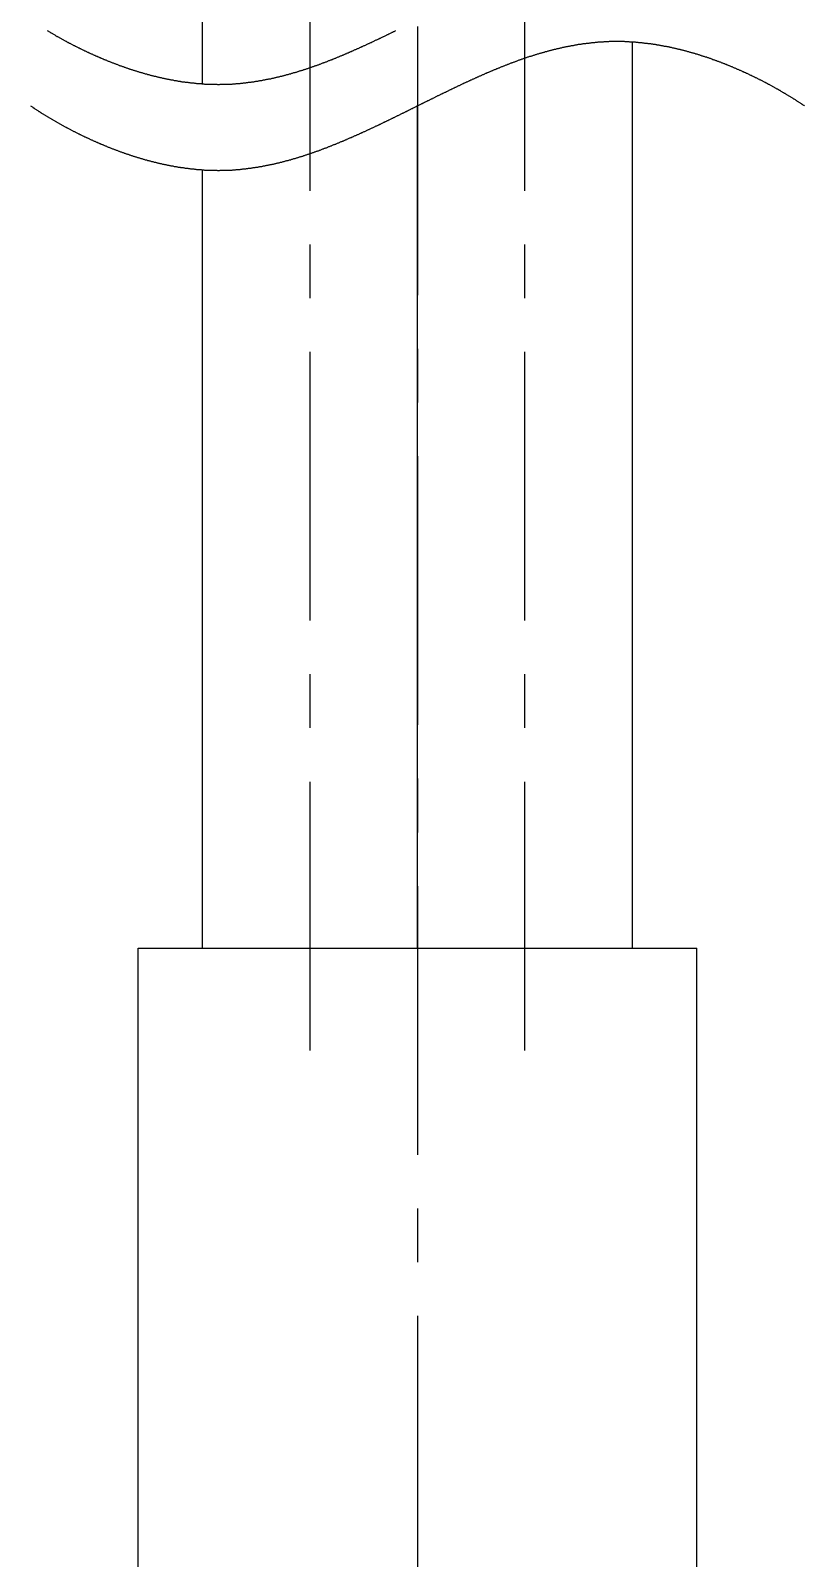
# Model space of a CAD drawing. Extents: x 41.8 to 100, y 120 to 187.8.
# Drawn here: x 94.93 to 98.53, y 166.2 to 173.31 of the extents above; entities that cross this region are included whole.
import ezdxf

# ---------------------------------------------------------------- set-up
doc = ezdxf.new("R2010")
doc.units = 0
doc.linetypes.add('CENTER', pattern=[2, 1.25, -0.25, 0.25, -0.25])
doc.layers.get('0').update_dxf_attribs({"linetype": 'CONTINUOUS'})
doc.layers.add('CENTER', color=1, linetype='CENTER')

msp = doc.modelspace()

# ---------------------------------------------------------------- linework, layer by layer
at = {"color": 7, "linetype": 'CONTINUOUS'}
for p, q in [((95.7291, 173.0591), (95.7291, 177.0376)), ((97.7291, 169.0376), (97.7291, 173.2545)), ((96.7291, 169.0376), (96.7291, 172.9568)), ((95.7291, 169.0376), (95.7291, 172.6591)), ((95.4291, 162.5701), (95.4291, 169.0376)), ((95.4291, 169.0376), (98.0291, 169.0376)), ((98.0291, 163.0515), (98.0291, 169.0376))]:
    msp.add_line(p, q, dxfattribs=at)
at = {"color": 3}
for points in [[(94.9291, 172.957, 0), (94.9317, 172.955, 0), (94.9342, 172.953, 0), (94.9368, 172.952, 0), (94.9394, 172.95, 0), (94.9419, 172.948, 0), (94.9445, 172.947, 0), (94.947, 172.945, 0), (94.9496, 172.943, 0), (94.9522, 172.941, 0), (94.9548, 172.94, 0), (94.9573, 172.938, 0), (94.9599, 172.936, 0), (94.9625, 172.935, 0), (94.9651, 172.933, 0), (94.9677, 172.931, 0), (94.9703, 172.93, 0), (94.9729, 172.928, 0), (94.9755, 172.926, 0), (94.9781, 172.925, 0), (94.9807, 172.923, 0), (94.9833, 172.921, 0), (94.9859, 172.92, 0), (94.9885, 172.918, 0), (94.9911, 172.917, 0), (94.9938, 172.915, 0), (94.9964, 172.913, 0), (94.999, 172.912, 0), (95.0016, 172.91, 0), (95.0042, 172.909, 0), (95.0069, 172.907, 0), (95.0095, 172.905, 0), (95.0121, 172.904, 0), (95.0148, 172.902, 0), (95.0174, 172.901, 0), (95.0201, 172.899, 0), (95.0227, 172.897, 0), (95.0254, 172.896, 0), (95.028, 172.894, 0), (95.0307, 172.893, 0), (95.0333, 172.891, 0), (95.036, 172.89, 0), (95.0386, 172.888, 0), (95.0413, 172.887, 0), (95.044, 172.885, 0), (95.0466, 172.883, 0), (95.0493, 172.882, 0), (95.052, 172.88, 0), (95.0547, 172.879, 0), (95.0573, 172.877, 0), (95.06, 172.876, 0), (95.0627, 172.874, 0), (95.0654, 172.873, 0), (95.0681, 172.871, 0), (95.0708, 172.87, 0), (95.0735, 172.868, 0), (95.0762, 172.867, 0), (95.0789, 172.865, 0), (95.0816, 172.864, 0), (95.0843, 172.862, 0), (95.087, 172.861, 0), (95.0897, 172.859, 0), (95.0924, 172.858, 0), (95.0951, 172.857, 0), (95.0978, 172.855, 0), (95.1005, 172.854, 0), (95.1032, 172.852, 0), (95.106, 172.851, 0), (95.1087, 172.849, 0), (95.1114, 172.848, 0), (95.1141, 172.846, 0), (95.1169, 172.845, 0), (95.1196, 172.844, 0), (95.1223, 172.842, 0), (95.1251, 172.841, 0), (95.1278, 172.839, 0), (95.1305, 172.838, 0), (95.1333, 172.837, 0), (95.136, 172.835, 0), (95.1388, 172.834, 0), (95.1415, 172.832, 0), (95.1443, 172.831, 0), (95.147, 172.83, 0), (95.1498, 172.828, 0), (95.1526, 172.827, 0), (95.1553, 172.826, 0), (95.1581, 172.824, 0), (95.1608, 172.823, 0), (95.1636, 172.822, 0), (95.1664, 172.82, 0), (95.1691, 172.819, 0), (95.1719, 172.817, 0), (95.1747, 172.816, 0), (95.1775, 172.815, 0), (95.1802, 172.813, 0), (95.183, 172.812, 0), (95.1858, 172.811, 0), (95.1886, 172.81, 0), (95.1914, 172.808, 0), (95.1942, 172.807, 0), (95.197, 172.806, 0), (95.1998, 172.804, 0), (95.2025, 172.803, 0), (95.2053, 172.802, 0), (95.2081, 172.8, 0), (95.2109, 172.799, 0), (95.2137, 172.798, 0), (95.2166, 172.797, 0), (95.2194, 172.795, 0), (95.2222, 172.794, 0), (95.225, 172.793, 0), (95.2278, 172.792, 0), (95.2306, 172.79, 0), (95.2334, 172.789, 0), (95.2362, 172.788, 0), (95.2391, 172.787, 0), (95.2419, 172.785, 0), (95.2447, 172.784, 0), (95.2475, 172.783, 0), (95.2504, 172.782, 0), (95.2532, 172.781, 0), (95.256, 172.779, 0), (95.2589, 172.778, 0), (95.2617, 172.777, 0), (95.2645, 172.776, 0), (95.2674, 172.775, 0), (95.2702, 172.773, 0), (95.2731, 172.772, 0), (95.2759, 172.771, 0), (95.2788, 172.77, 0), (95.2816, 172.769, 0), (95.2845, 172.768, 0), (95.2873, 172.766, 0), (95.2902, 172.765, 0), (95.293, 172.764, 0), (95.2959, 172.763, 0), (95.2987, 172.762, 0), (95.3016, 172.761, 0), (95.3045, 172.76, 0), (95.3073, 172.758, 0), (95.3102, 172.757, 0), (95.3131, 172.756, 0), (95.3159, 172.755, 0), (95.3188, 172.754, 0), (95.3217, 172.753, 0), (95.3246, 172.752, 0), (95.3275, 172.751, 0), (95.3303, 172.75, 0), (95.3332, 172.749, 0), (95.3361, 172.747, 0), (95.339, 172.746, 0), (95.3419, 172.745, 0), (95.3448, 172.744, 0), (95.3477, 172.743, 0), (95.3506, 172.742, 0), (95.3535, 172.741, 0), (95.3564, 172.74, 0), (95.3593, 172.739, 0), (95.3622, 172.738, 0), (95.3651, 172.737, 0), (95.368, 172.736, 0), (95.3709, 172.735, 0), (95.3738, 172.734, 0), (95.3767, 172.733, 0), (95.3796, 172.732, 0), (95.3825, 172.731, 0), (95.3855, 172.73, 0), (95.3884, 172.729, 0), (95.3913, 172.728, 0), (95.3942, 172.727, 0), (95.3972, 172.726, 0), (95.4001, 172.725, 0), (95.403, 172.724, 0), (95.4059, 172.723, 0), (95.4089, 172.722, 0), (95.4118, 172.721, 0), (95.4147, 172.721, 0), (95.4177, 172.72, 0), (95.4206, 172.719, 0), (95.4236, 172.718, 0), (95.4265, 172.717, 0), (95.4295, 172.716, 0), (95.4324, 172.715, 0), (95.4353, 172.714, 0), (95.4383, 172.713, 0), (95.4413, 172.712, 0), (95.4442, 172.712, 0), (95.4472, 172.711, 0), (95.4501, 172.71, 0), (95.4531, 172.709, 0), (95.456, 172.708, 0), (95.459, 172.707, 0), (95.462, 172.706, 0), (95.4649, 172.706, 0), (95.4679, 172.705, 0), (95.4709, 172.704, 0), (95.4738, 172.703, 0), (95.4768, 172.702, 0), (95.4798, 172.702, 0), (95.4828, 172.701, 0), (95.4857, 172.7, 0), (95.4887, 172.699, 0), (95.4917, 172.698, 0), (95.4947, 172.698, 0), (95.4977, 172.697, 0), (95.5006, 172.696, 0), (95.5036, 172.695, 0), (95.5066, 172.695, 0), (95.5096, 172.694, 0), (95.5126, 172.693, 0), (95.5156, 172.693, 0), (95.5186, 172.692, 0), (95.5216, 172.691, 0), (95.5246, 172.69, 0), (95.5276, 172.69, 0), (95.5306, 172.689, 0), (95.5336, 172.688, 0), (95.5366, 172.688, 0), (95.5396, 172.687, 0), (95.5426, 172.686, 0), (95.5456, 172.686, 0), (95.5486, 172.685, 0), (95.5516, 172.684, 0), (95.5546, 172.684, 0), (95.5576, 172.683, 0), (95.5607, 172.682, 0), (95.5637, 172.682, 0), (95.5667, 172.681, 0), (95.5697, 172.681, 0), (95.5727, 172.68, 0), (95.5758, 172.679, 0), (95.5788, 172.679, 0), (95.5818, 172.678, 0), (95.5848, 172.678, 0), (95.5879, 172.677, 0), (95.5909, 172.677, 0), (95.5939, 172.676, 0), (95.5969, 172.675, 0), (95.6, 172.675, 0), (95.603, 172.674, 0), (95.606, 172.674, 0), (95.6091, 172.673, 0), (95.6121, 172.673, 0), (95.6152, 172.672, 0), (95.6182, 172.672, 0), (95.6212, 172.671, 0), (95.6243, 172.671, 0), (95.6273, 172.67, 0), (95.6304, 172.67, 0), (95.6334, 172.669, 0), (95.6365, 172.669, 0), (95.6395, 172.669, 0), (95.6425, 172.668, 0), (95.6456, 172.668, 0), (95.6486, 172.667, 0), (95.6517, 172.667, 0), (95.6548, 172.666, 0), (95.6578, 172.666, 0), (95.6609, 172.666, 0), (95.6639, 172.665, 0), (95.667, 172.665, 0), (95.67, 172.665, 0), (95.6731, 172.664, 0), (95.6761, 172.664, 0), (95.6792, 172.664, 0), (95.6823, 172.663, 0), (95.6853, 172.663, 0), (95.6884, 172.663, 0), (95.6915, 172.662, 0), (95.6945, 172.662, 0), (95.6976, 172.662, 0), (95.7006, 172.661, 0), (95.7037, 172.661, 0), (95.7068, 172.661, 0), (95.7099, 172.661, 0), (95.7129, 172.66, 0), (95.716, 172.66, 0), (95.7191, 172.66, 0), (95.7221, 172.66, 0), (95.7252, 172.659, 0), (95.7283, 172.659, 0), (95.7313, 172.659, 0), (95.7344, 172.659, 0), (95.7375, 172.658, 0), (95.7406, 172.658, 0), (95.7436, 172.658, 0), (95.7467, 172.658, 0), (95.7498, 172.658, 0), (95.7529, 172.658, 0), (95.7559, 172.658, 0), (95.759, 172.657, 0), (95.7621, 172.657, 0), (95.7652, 172.657, 0), (95.7683, 172.657, 0), (95.7713, 172.657, 0), (95.7744, 172.657, 0), (95.7775, 172.657, 0), (95.7806, 172.657, 0), (95.7836, 172.657, 0), (95.7867, 172.657, 0), (95.7898, 172.657, 0), (95.7929, 172.657, 0), (95.796, 172.657, 0), (95.799, 172.656, 0), (95.8021, 172.656, 0), (95.8052, 172.656, 0), (95.8083, 172.656, 0), (95.8114, 172.657, 0), (95.8144, 172.657, 0), (95.8175, 172.657, 0), (95.8206, 172.657, 0), (95.8237, 172.657, 0), (95.8268, 172.657, 0), (95.8298, 172.657, 0), (95.8329, 172.657, 0), (95.836, 172.657, 0), (95.8391, 172.657, 0), (95.8421, 172.657, 0), (95.8452, 172.657, 0), (95.8483, 172.657, 0), (95.8514, 172.658, 0), (95.8545, 172.658, 0), (95.8575, 172.658, 0), (95.8606, 172.658, 0), (95.8637, 172.658, 0), (95.8668, 172.658, 0), (95.8698, 172.659, 0), (95.8729, 172.659, 0), (95.876, 172.659, 0), (95.879, 172.659, 0), (95.8821, 172.659, 0), (95.8852, 172.66, 0), (95.8883, 172.66, 0), (95.8913, 172.66, 0), (95.8944, 172.66, 0), (95.8975, 172.661, 0), (95.9005, 172.661, 0), (95.9036, 172.661, 0), (95.9067, 172.662, 0), (95.9097, 172.662, 0), (95.9128, 172.662, 0), (95.9159, 172.663, 0), (95.9189, 172.663, 0), (95.922, 172.663, 0), (95.925, 172.664, 0), (95.9281, 172.664, 0), (95.9312, 172.664, 0), (95.9342, 172.665, 0), (95.9373, 172.665, 0), (95.9403, 172.665, 0), (95.9434, 172.666, 0), (95.9464, 172.666, 0), (95.9495, 172.667, 0), (95.9525, 172.667, 0), (95.9556, 172.667, 0), (95.9586, 172.668, 0), (95.9617, 172.668, 0), (95.9647, 172.669, 0), (95.9678, 172.669, 0), (95.9708, 172.67, 0), (95.9739, 172.67, 0), (95.9769, 172.671, 0), (95.9799, 172.671, 0), (95.983, 172.672, 0), (95.986, 172.672, 0), (95.9891, 172.673, 0), (95.9921, 172.673, 0), (95.9951, 172.674, 0), (95.9982, 172.674, 0), (96.0012, 172.675, 0), (96.0042, 172.675, 0), (96.0073, 172.676, 0), (96.0103, 172.676, 0), (96.0133, 172.677, 0), (96.0163, 172.677, 0), (96.0194, 172.678, 0), (96.0224, 172.679, 0), (96.0254, 172.679, 0), (96.0284, 172.68, 0), (96.0315, 172.68, 0), (96.0345, 172.681, 0), (96.0375, 172.682, 0), (96.0405, 172.682, 0), (96.0435, 172.683, 0), (96.0465, 172.683, 0), (96.0495, 172.684, 0), (96.0525, 172.685, 0), (96.0556, 172.685, 0), (96.0586, 172.686, 0), (96.0616, 172.687, 0), (96.0646, 172.687, 0), (96.0676, 172.688, 0), (96.0706, 172.689, 0), (96.0736, 172.69, 0), (96.0766, 172.69, 0), (96.0796, 172.691, 0), (96.0826, 172.692, 0), (96.0855, 172.692, 0), (96.0885, 172.693, 0), (96.0915, 172.694, 0), (96.0945, 172.695, 0), (96.0975, 172.695, 0), (96.1005, 172.696, 0), (96.1035, 172.697, 0), (96.1065, 172.698, 0), (96.1094, 172.698, 0), (96.1124, 172.699, 0), (96.1154, 172.7, 0), (96.1184, 172.701, 0), (96.1213, 172.702, 0), (96.1243, 172.702, 0), (96.1273, 172.703, 0), (96.1303, 172.704, 0), (96.1332, 172.705, 0), (96.1362, 172.706, 0), (96.1392, 172.706, 0), (96.1421, 172.707, 0), (96.1451, 172.708, 0), (96.148, 172.709, 0), (96.151, 172.71, 0), (96.1539, 172.711, 0), (96.1569, 172.712, 0), (96.1599, 172.712, 0), (96.1628, 172.713, 0), (96.1658, 172.714, 0), (96.1687, 172.715, 0), (96.1717, 172.716, 0), (96.1746, 172.717, 0), (96.1775, 172.718, 0), (96.1805, 172.719, 0), (96.1834, 172.72, 0), (96.1864, 172.721, 0), (96.1893, 172.721, 0), (96.1922, 172.722, 0), (96.1952, 172.723, 0), (96.1981, 172.724, 0), (96.201, 172.725, 0), (96.204, 172.726, 0), (96.2069, 172.727, 0), (96.2098, 172.728, 0), (96.2127, 172.729, 0), (96.2157, 172.73, 0), (96.2186, 172.731, 0), (96.2215, 172.732, 0), (96.2244, 172.733, 0), (96.2273, 172.734, 0), (96.2302, 172.735, 0), (96.2332, 172.736, 0), (96.2361, 172.737, 0), (96.239, 172.738, 0), (96.2419, 172.739, 0), (96.2448, 172.74, 0), (96.2477, 172.741, 0), (96.2506, 172.742, 0), (96.2535, 172.743, 0), (96.2564, 172.744, 0), (96.2593, 172.745, 0), (96.2622, 172.746, 0), (96.2651, 172.747, 0), (96.268, 172.748, 0), (96.2709, 172.749, 0), (96.2738, 172.75, 0), (96.2767, 172.751, 0), (96.2795, 172.752, 0), (96.2824, 172.754, 0), (96.2853, 172.755, 0), (96.2882, 172.756, 0), (96.2911, 172.757, 0), (96.294, 172.758, 0), (96.2968, 172.759, 0), (96.2997, 172.76, 0), (96.3026, 172.761, 0), (96.3055, 172.762, 0), (96.3083, 172.763, 0), (96.3112, 172.764, 0), (96.3141, 172.766, 0), (96.3169, 172.767, 0), (96.3198, 172.768, 0), (96.3227, 172.769, 0), (96.3255, 172.77, 0), (96.3284, 172.771, 0), (96.3313, 172.772, 0), (96.3341, 172.773, 0), (96.337, 172.775, 0), (96.3398, 172.776, 0), (96.3427, 172.777, 0), (96.3455, 172.778, 0), (96.3484, 172.779, 0), (96.3512, 172.78, 0), (96.3541, 172.782, 0), (96.3569, 172.783, 0), (96.3598, 172.784, 0), (96.3626, 172.785, 0), (96.3655, 172.786, 0), (96.3683, 172.787, 0), (96.3712, 172.789, 0), (96.374, 172.79, 0), (96.3768, 172.791, 0), (96.3797, 172.792, 0), (96.3825, 172.793, 0), (96.3854, 172.795, 0), (96.3882, 172.796, 0), (96.391, 172.797, 0), (96.3939, 172.798, 0), (96.3967, 172.799, 0), (96.3995, 172.801, 0), (96.4023, 172.802, 0), (96.4052, 172.803, 0), (96.408, 172.804, 0), (96.4108, 172.806, 0), (96.4137, 172.807, 0), (96.4165, 172.808, 0), (96.4193, 172.809, 0), (96.4221, 172.81, 0), (96.4249, 172.812, 0), (96.4278, 172.813, 0), (96.4306, 172.814, 0), (96.4334, 172.815, 0), (96.4362, 172.817, 0), (96.439, 172.818, 0), (96.4418, 172.819, 0), (96.4446, 172.82, 0), (96.4475, 172.822, 0), (96.4503, 172.823, 0), (96.4531, 172.824, 0), (96.4559, 172.825, 0), (96.4587, 172.827, 0), (96.4615, 172.828, 0), (96.4643, 172.829, 0), (96.4671, 172.83, 0), (96.4699, 172.832, 0), (96.4727, 172.833, 0), (96.4755, 172.834, 0), (96.4783, 172.836, 0), (96.4811, 172.837, 0), (96.4839, 172.838, 0), (96.4867, 172.839, 0), (96.4895, 172.841, 0), (96.4923, 172.842, 0), (96.4951, 172.843, 0), (96.4979, 172.845, 0), (96.5007, 172.846, 0), (96.5035, 172.847, 0), (96.5063, 172.848, 0), (96.5091, 172.85, 0), (96.5118, 172.851, 0), (96.5146, 172.852, 0), (96.5174, 172.854, 0), (96.5202, 172.855, 0), (96.523, 172.856, 0), (96.5258, 172.858, 0), (96.5286, 172.859, 0), (96.5314, 172.86, 0), (96.5341, 172.862, 0), (96.5369, 172.863, 0), (96.5397, 172.864, 0), (96.5425, 172.865, 0), (96.5453, 172.867, 0), (96.548, 172.868, 0), (96.5508, 172.869, 0), (96.5536, 172.871, 0), (96.5564, 172.872, 0), (96.5592, 172.873, 0), (96.5619, 172.875, 0), (96.5647, 172.876, 0), (96.5675, 172.877, 0), (96.5703, 172.879, 0), (96.573, 172.88, 0), (96.5758, 172.881, 0), (96.5786, 172.883, 0), (96.5814, 172.884, 0), (96.5841, 172.885, 0), (96.5869, 172.887, 0), (96.5897, 172.888, 0), (96.5924, 172.889, 0), (96.5952, 172.891, 0), (96.598, 172.892, 0), (96.6007, 172.893, 0), (96.6035, 172.895, 0), (96.6063, 172.896, 0), (96.6091, 172.898, 0), (96.6118, 172.899, 0), (96.6146, 172.9, 0), (96.6174, 172.902, 0), (96.6201, 172.903, 0), (96.6229, 172.904, 0), (96.6256, 172.906, 0), (96.6284, 172.907, 0), (96.6312, 172.908, 0), (96.6339, 172.91, 0), (96.6367, 172.911, 0), (96.6395, 172.912, 0), (96.6422, 172.914, 0), (96.645, 172.915, 0), (96.6478, 172.916, 0), (96.6505, 172.918, 0), (96.6533, 172.919, 0), (96.656, 172.921, 0), (96.6588, 172.922, 0), (96.6616, 172.923, 0), (96.6643, 172.925, 0), (96.6671, 172.926, 0), (96.6698, 172.927, 0), (96.6726, 172.929, 0), (96.6754, 172.93, 0), (96.6781, 172.931, 0), (96.6809, 172.933, 0), (96.6836, 172.934, 0), (96.6864, 172.936, 0), (96.6891, 172.937, 0), (96.6919, 172.938, 0), (96.6947, 172.94, 0), (96.6974, 172.941, 0), (96.7002, 172.942, 0), (96.7029, 172.944, 0), (96.7057, 172.945, 0), (96.7085, 172.947, 0), (96.7112, 172.948, 0), (96.714, 172.949, 0), (96.7167, 172.951, 0), (96.7195, 172.952, 0), (96.7222, 172.953, 0), (96.725, 172.955, 0), (96.7278, 172.956, 0), (96.7305, 172.957, 0), (96.7333, 172.959, 0), (96.736, 172.96, 0), (96.7388, 172.962, 0), (96.7415, 172.963, 0), (96.7443, 172.964, 0), (96.7471, 172.966, 0), (96.7498, 172.967, 0), (96.7526, 172.968, 0), (96.7553, 172.97, 0), (96.7581, 172.971, 0), (96.7608, 172.973, 0), (96.7636, 172.974, 0), (96.7664, 172.975, 0), (96.7691, 172.977, 0), (96.7719, 172.978, 0), (96.7746, 172.979, 0), (96.7774, 172.981, 0), (96.7802, 172.982, 0), (96.7829, 172.983, 0), (96.7857, 172.985, 0), (96.7884, 172.986, 0), (96.7912, 172.988, 0), (96.7939, 172.989, 0), (96.7967, 172.99, 0), (96.7995, 172.992, 0), (96.8022, 172.993, 0), (96.805, 172.994, 0), (96.8078, 172.996, 0), (96.8105, 172.997, 0), (96.8133, 172.998, 0), (96.816, 173, 0), (96.8188, 173.001, 0), (96.8216, 173.003, 0), (96.8243, 173.004, 0), (96.8271, 173.005, 0), (96.8299, 173.007, 0), (96.8326, 173.008, 0), (96.8354, 173.009, 0), (96.8381, 173.011, 0), (96.8409, 173.012, 0), (96.8437, 173.013, 0), (96.8464, 173.015, 0), (96.8492, 173.016, 0), (96.852, 173.017, 0), (96.8547, 173.019, 0), (96.8575, 173.02, 0), (96.8603, 173.021, 0), (96.8631, 173.023, 0), (96.8658, 173.024, 0), (96.8686, 173.025, 0), (96.8714, 173.027, 0), (96.8741, 173.028, 0), (96.8769, 173.029, 0), (96.8797, 173.031, 0), (96.8825, 173.032, 0), (96.8852, 173.033, 0), (96.888, 173.035, 0), (96.8908, 173.036, 0), (96.8936, 173.037, 0), (96.8963, 173.039, 0), (96.8991, 173.04, 0), (96.9019, 173.041, 0), (96.9047, 173.043, 0), (96.9074, 173.044, 0), (96.9102, 173.045, 0), (96.913, 173.047, 0), (96.9158, 173.048, 0), (96.9186, 173.049, 0), (96.9213, 173.051, 0), (96.9241, 173.052, 0), (96.9269, 173.053, 0), (96.9297, 173.055, 0), (96.9325, 173.056, 0), (96.9353, 173.057, 0), (96.9381, 173.059, 0), (96.9408, 173.06, 0), (96.9436, 173.061, 0), (96.9464, 173.063, 0), (96.9492, 173.064, 0), (96.952, 173.065, 0), (96.9548, 173.066, 0), (96.9576, 173.068, 0), (96.9604, 173.069, 0), (96.9632, 173.07, 0), (96.966, 173.072, 0), (96.9688, 173.073, 0), (96.9716, 173.074, 0), (96.9744, 173.075, 0), (96.9772, 173.077, 0), (96.98, 173.078, 0), (96.9828, 173.079, 0), (96.9856, 173.081, 0), (96.9884, 173.082, 0), (96.9912, 173.083, 0), (96.994, 173.084, 0), (96.9968, 173.086, 0), (96.9996, 173.087, 0), (97.0024, 173.088, 0), (97.0052, 173.089, 0), (97.008, 173.091, 0), (97.0108, 173.092, 0), (97.0136, 173.093, 0), (97.0164, 173.094, 0), (97.0192, 173.096, 0), (97.0221, 173.097, 0), (97.0249, 173.098, 0), (97.0277, 173.099, 0), (97.0305, 173.101, 0), (97.0333, 173.102, 0), (97.0361, 173.103, 0), (97.039, 173.104, 0), (97.0418, 173.106, 0), (97.0446, 173.107, 0), (97.0474, 173.108, 0), (97.0503, 173.109, 0), (97.0531, 173.111, 0), (97.0559, 173.112, 0), (97.0587, 173.113, 0), (97.0616, 173.114, 0), (97.0644, 173.115, 0), (97.0672, 173.117, 0), (97.0701, 173.118, 0), (97.0729, 173.119, 0), (97.0757, 173.12, 0), (97.0786, 173.121, 0), (97.0814, 173.123, 0), (97.0843, 173.124, 0), (97.0871, 173.125, 0), (97.0899, 173.126, 0), (97.0928, 173.127, 0), (97.0956, 173.128, 0), (97.0985, 173.13, 0), (97.1013, 173.131, 0), (97.1042, 173.132, 0), (97.107, 173.133, 0), (97.1099, 173.134, 0), (97.1127, 173.135, 0), (97.1156, 173.137, 0), (97.1184, 173.138, 0), (97.1213, 173.139, 0), (97.1241, 173.14, 0), (97.127, 173.141, 0), (97.1299, 173.142, 0), (97.1327, 173.143, 0), (97.1356, 173.145, 0), (97.1385, 173.146, 0), (97.1413, 173.147, 0), (97.1442, 173.148, 0), (97.1471, 173.149, 0), (97.1499, 173.15, 0), (97.1528, 173.151, 0), (97.1557, 173.152, 0), (97.1586, 173.154, 0), (97.1614, 173.155, 0), (97.1643, 173.156, 0), (97.1672, 173.157, 0), (97.1701, 173.158, 0), (97.173, 173.159, 0), (97.1758, 173.16, 0), (97.1787, 173.161, 0), (97.1816, 173.162, 0), (97.1845, 173.163, 0), (97.1874, 173.164, 0), (97.1903, 173.165, 0), (97.1932, 173.166, 0), (97.1961, 173.167, 0), (97.199, 173.169, 0), (97.2019, 173.17, 0), (97.2048, 173.171, 0), (97.2077, 173.172, 0), (97.2106, 173.173, 0), (97.2135, 173.174, 0), (97.2164, 173.175, 0), (97.2193, 173.176, 0), (97.2222, 173.177, 0), (97.2251, 173.178, 0), (97.228, 173.179, 0), (97.2309, 173.18, 0), (97.2339, 173.181, 0), (97.2368, 173.182, 0), (97.2397, 173.183, 0), (97.2426, 173.184, 0), (97.2455, 173.185, 0), (97.2485, 173.186, 0), (97.2514, 173.187, 0), (97.2543, 173.187, 0), (97.2572, 173.188, 0), (97.2602, 173.189, 0), (97.2631, 173.19, 0), (97.266, 173.191, 0), (97.269, 173.192, 0), (97.2719, 173.193, 0), (97.2748, 173.194, 0), (97.2778, 173.195, 0), (97.2807, 173.196, 0), (97.2837, 173.197, 0), (97.2866, 173.198, 0), (97.2896, 173.199, 0), (97.2925, 173.199, 0), (97.2955, 173.2, 0), (97.2984, 173.201, 0), (97.3014, 173.202, 0), (97.3043, 173.203, 0), (97.3073, 173.204, 0), (97.3102, 173.205, 0), (97.3132, 173.205, 0), (97.3162, 173.206, 0), (97.3191, 173.207, 0), (97.3221, 173.208, 0), (97.325, 173.209, 0), (97.328, 173.21, 0), (97.331, 173.21, 0), (97.334, 173.211, 0), (97.3369, 173.212, 0), (97.3399, 173.213, 0), (97.3429, 173.214, 0), (97.3459, 173.214, 0), (97.3488, 173.215, 0), (97.3518, 173.216, 0), (97.3548, 173.217, 0), (97.3578, 173.217, 0), (97.3608, 173.218, 0), (97.3637, 173.219, 0), (97.3667, 173.22, 0), (97.3697, 173.22, 0), (97.3727, 173.221, 0), (97.3757, 173.222, 0), (97.3787, 173.223, 0), (97.3817, 173.223, 0), (97.3847, 173.224, 0), (97.3877, 173.225, 0), (97.3907, 173.225, 0), (97.3937, 173.226, 0), (97.3967, 173.227, 0), (97.3997, 173.227, 0), (97.4027, 173.228, 0), (97.4057, 173.229, 0), (97.4087, 173.229, 0), (97.4117, 173.23, 0), (97.4148, 173.231, 0), (97.4178, 173.231, 0), (97.4208, 173.232, 0), (97.4238, 173.233, 0), (97.4268, 173.233, 0), (97.4298, 173.234, 0), (97.4329, 173.234, 0), (97.4359, 173.235, 0), (97.4389, 173.236, 0), (97.4419, 173.236, 0), (97.445, 173.237, 0), (97.448, 173.237, 0), (97.451, 173.238, 0), (97.454, 173.238, 0), (97.4571, 173.239, 0), (97.4601, 173.239, 0), (97.4631, 173.24, 0), (97.4662, 173.241, 0), (97.4692, 173.241, 0), (97.4722, 173.242, 0), (97.4753, 173.242, 0), (97.4783, 173.243, 0), (97.4814, 173.243, 0), (97.4844, 173.244, 0), (97.4874, 173.244, 0), (97.4905, 173.244, 0), (97.4935, 173.245, 0), (97.4966, 173.245, 0), (97.4996, 173.246, 0), (97.5027, 173.246, 0), (97.5057, 173.247, 0), (97.5088, 173.247, 0), (97.5118, 173.247, 0), (97.5149, 173.248, 0), (97.5179, 173.248, 0), (97.521, 173.249, 0), (97.5241, 173.249, 0), (97.5271, 173.249, 0), (97.5302, 173.25, 0), (97.5332, 173.25, 0), (97.5363, 173.25, 0), (97.5394, 173.251, 0), (97.5424, 173.251, 0), (97.5455, 173.251, 0), (97.5485, 173.252, 0), (97.5516, 173.252, 0), (97.5547, 173.252, 0), (97.5577, 173.253, 0), (97.5608, 173.253, 0), (97.5639, 173.253, 0), (97.5669, 173.253, 0), (97.57, 173.254, 0), (97.5731, 173.254, 0), (97.5762, 173.254, 0), (97.5792, 173.254, 0), (97.5823, 173.255, 0), (97.5854, 173.255, 0), (97.5884, 173.255, 0), (97.5915, 173.255, 0), (97.5946, 173.255, 0), (97.5977, 173.256, 0), (97.6007, 173.256, 0), (97.6038, 173.256, 0), (97.6069, 173.256, 0), (97.61, 173.256, 0), (97.613, 173.256, 0), (97.6161, 173.256, 0), (97.6192, 173.256, 0), (97.6223, 173.257, 0), (97.6254, 173.257, 0), (97.6284, 173.257, 0), (97.6315, 173.257, 0), (97.6346, 173.257, 0), (97.6377, 173.257, 0), (97.6407, 173.257, 0), (97.6438, 173.257, 0), (97.6469, 173.257, 0), (97.65, 173.257, 0), (97.6531, 173.257, 0), (97.6561, 173.257, 0), (97.6592, 173.257, 0), (97.6623, 173.257, 0), (97.6654, 173.257, 0), (97.6685, 173.257, 0), (97.6715, 173.257, 0), (97.6746, 173.257, 0), (97.6777, 173.257, 0), (97.6808, 173.257, 0), (97.6839, 173.257, 0), (97.6869, 173.257, 0), (97.69, 173.257, 0), (97.6931, 173.256, 0), (97.6962, 173.256, 0), (97.6992, 173.256, 0), (97.7023, 173.256, 0), (97.7054, 173.256, 0), (97.7085, 173.256, 0), (97.7115, 173.256, 0), (97.7146, 173.255, 0), (97.7177, 173.255, 0), (97.7208, 173.255, 0), (97.7238, 173.255, 0), (97.7269, 173.255, 0), (97.73, 173.254, 0), (97.7331, 173.254, 0), (97.7361, 173.254, 0), (97.7392, 173.254, 0), (97.7423, 173.254, 0), (97.7453, 173.253, 0), (97.7484, 173.253, 0), (97.7515, 173.253, 0), (97.7545, 173.253, 0), (97.7576, 173.252, 0), (97.7607, 173.252, 0), (97.7637, 173.252, 0), (97.7668, 173.251, 0), (97.7699, 173.251, 0), (97.7729, 173.251, 0), (97.776, 173.25, 0), (97.7791, 173.25, 0), (97.7821, 173.25, 0), (97.7852, 173.249, 0), (97.7882, 173.249, 0), (97.7913, 173.249, 0), (97.7943, 173.248, 0), (97.7974, 173.248, 0), (97.8005, 173.247, 0), (97.8035, 173.247, 0), (97.8066, 173.247, 0), (97.8096, 173.246, 0), (97.8127, 173.246, 0), (97.8157, 173.245, 0), (97.8188, 173.245, 0), (97.8218, 173.245, 0), (97.8249, 173.244, 0), (97.8279, 173.244, 0), (97.8309, 173.243, 0), (97.834, 173.243, 0), (97.837, 173.242, 0), (97.8401, 173.242, 0), (97.8431, 173.241, 0), (97.8461, 173.241, 0), (97.8492, 173.24, 0), (97.8522, 173.24, 0), (97.8553, 173.239, 0), (97.8583, 173.239, 0), (97.8613, 173.238, 0), (97.8644, 173.238, 0), (97.8674, 173.237, 0), (97.8704, 173.236, 0), (97.8734, 173.236, 0), (97.8765, 173.235, 0), (97.8795, 173.235, 0), (97.8825, 173.234, 0), (97.8855, 173.234, 0), (97.8886, 173.233, 0), (97.8916, 173.232, 0), (97.8946, 173.232, 0), (97.8976, 173.231, 0), (97.9006, 173.231, 0), (97.9036, 173.23, 0), (97.9066, 173.229, 0), (97.9097, 173.229, 0), (97.9127, 173.228, 0), (97.9157, 173.227, 0), (97.9187, 173.227, 0), (97.9217, 173.226, 0), (97.9247, 173.225, 0), (97.9277, 173.225, 0), (97.9307, 173.224, 0), (97.9337, 173.223, 0), (97.9367, 173.222, 0), (97.9397, 173.222, 0), (97.9427, 173.221, 0), (97.9457, 173.22, 0), (97.9487, 173.22, 0), (97.9516, 173.219, 0), (97.9546, 173.218, 0), (97.9576, 173.217, 0), (97.9606, 173.217, 0), (97.9636, 173.216, 0), (97.9666, 173.215, 0), (97.9696, 173.214, 0), (97.9725, 173.214, 0), (97.9755, 173.213, 0), (97.9785, 173.212, 0), (97.9815, 173.211, 0), (97.9844, 173.21, 0), (97.9874, 173.21, 0), (97.9904, 173.209, 0), (97.9933, 173.208, 0), (97.9963, 173.207, 0), (97.9993, 173.206, 0), (98.0022, 173.205, 0), (98.0052, 173.205, 0), (98.0081, 173.204, 0), (98.0111, 173.203, 0), (98.0141, 173.202, 0), (98.017, 173.201, 0), (98.02, 173.2, 0), (98.0229, 173.199, 0), (98.0259, 173.198, 0), (98.0288, 173.198, 0), (98.0318, 173.197, 0), (98.0347, 173.196, 0), (98.0376, 173.195, 0), (98.0406, 173.194, 0), (98.0435, 173.193, 0), (98.0465, 173.192, 0), (98.0494, 173.191, 0), (98.0523, 173.19, 0), (98.0553, 173.189, 0), (98.0582, 173.188, 0), (98.0611, 173.187, 0), (98.064, 173.186, 0), (98.067, 173.185, 0), (98.0699, 173.185, 0), (98.0728, 173.184, 0), (98.0757, 173.183, 0), (98.0786, 173.182, 0), (98.0815, 173.181, 0), (98.0845, 173.18, 0), (98.0874, 173.179, 0), (98.0903, 173.178, 0), (98.0932, 173.177, 0), (98.0961, 173.176, 0), (98.099, 173.175, 0), (98.1019, 173.173, 0), (98.1048, 173.172, 0), (98.1077, 173.171, 0), (98.1106, 173.17, 0), (98.1135, 173.169, 0), (98.1164, 173.168, 0), (98.1193, 173.167, 0), (98.1222, 173.166, 0), (98.125, 173.165, 0), (98.1279, 173.164, 0), (98.1308, 173.163, 0), (98.1337, 173.162, 0), (98.1366, 173.161, 0), (98.1394, 173.16, 0), (98.1423, 173.159, 0), (98.1452, 173.157, 0), (98.1481, 173.156, 0), (98.1509, 173.155, 0), (98.1538, 173.154, 0), (98.1567, 173.153, 0), (98.1595, 173.152, 0), (98.1624, 173.151, 0), (98.1652, 173.15, 0), (98.1681, 173.148, 0), (98.171, 173.147, 0), (98.1738, 173.146, 0), (98.1767, 173.145, 0), (98.1795, 173.144, 0), (98.1824, 173.143, 0), (98.1852, 173.141, 0), (98.1881, 173.14, 0), (98.1909, 173.139, 0), (98.1937, 173.138, 0), (98.1966, 173.137, 0), (98.1994, 173.135, 0), (98.2022, 173.134, 0), (98.2051, 173.133, 0), (98.2079, 173.132, 0), (98.2107, 173.131, 0), (98.2136, 173.129, 0), (98.2164, 173.128, 0), (98.2192, 173.127, 0), (98.222, 173.126, 0), (98.2248, 173.124, 0), (98.2277, 173.123, 0), (98.2305, 173.122, 0), (98.2333, 173.121, 0), (98.2361, 173.119, 0), (98.2389, 173.118, 0), (98.2417, 173.117, 0), (98.2445, 173.116, 0), (98.2473, 173.114, 0), (98.2501, 173.113, 0), (98.2529, 173.112, 0), (98.2557, 173.111, 0), (98.2585, 173.109, 0), (98.2613, 173.108, 0), (98.2641, 173.107, 0), (98.2669, 173.105, 0), (98.2697, 173.104, 0), (98.2725, 173.103, 0), (98.2752, 173.101, 0), (98.278, 173.1, 0), (98.2808, 173.099, 0), (98.2836, 173.097, 0), (98.2863, 173.096, 0), (98.2891, 173.095, 0), (98.2919, 173.093, 0), (98.2947, 173.092, 0), (98.2974, 173.091, 0), (98.3002, 173.089, 0), (98.303, 173.088, 0), (98.3057, 173.087, 0), (98.3085, 173.085, 0), (98.3112, 173.084, 0), (98.314, 173.083, 0), (98.3167, 173.081, 0), (98.3195, 173.08, 0), (98.3222, 173.078, 0), (98.325, 173.077, 0), (98.3277, 173.076, 0), (98.3305, 173.074, 0), (98.3332, 173.073, 0), (98.3359, 173.071, 0), (98.3387, 173.07, 0), (98.3414, 173.069, 0), (98.3441, 173.067, 0), (98.3469, 173.066, 0), (98.3496, 173.064, 0), (98.3523, 173.063, 0), (98.355, 173.061, 0), (98.3577, 173.06, 0), (98.3605, 173.058, 0), (98.3632, 173.057, 0), (98.3659, 173.056, 0), (98.3686, 173.054, 0), (98.3713, 173.053, 0), (98.374, 173.051, 0), (98.3767, 173.05, 0), (98.3794, 173.048, 0), (98.3821, 173.047, 0), (98.3848, 173.045, 0), (98.3875, 173.044, 0), (98.3902, 173.042, 0), (98.3929, 173.041, 0), (98.3956, 173.039, 0), (98.3982, 173.038, 0), (98.4009, 173.036, 0), (98.4036, 173.035, 0), (98.4063, 173.033, 0), (98.4089, 173.032, 0), (98.4116, 173.03, 0), (98.4143, 173.029, 0), (98.417, 173.027, 0), (98.4196, 173.025, 0), (98.4223, 173.024, 0), (98.4249, 173.022, 0), (98.4276, 173.021, 0), (98.4302, 173.019, 0), (98.4329, 173.018, 0), (98.4355, 173.016, 0), (98.4382, 173.015, 0), (98.4408, 173.013, 0), (98.4435, 173.011, 0), (98.4461, 173.01, 0), (98.4488, 173.008, 0), (98.4514, 173.007, 0), (98.454, 173.005, 0), (98.4566, 173.003, 0), (98.4593, 173.002, 0), (98.4619, 173, 0), (98.4645, 172.999, 0), (98.4671, 172.997, 0), (98.4697, 172.995, 0), (98.4724, 172.994, 0), (98.475, 172.992, 0), (98.4776, 172.99, 0), (98.4802, 172.989, 0), (98.4828, 172.987, 0), (98.4854, 172.986, 0), (98.488, 172.984, 0), (98.4906, 172.982, 0), (98.4932, 172.981, 0), (98.4957, 172.979, 0), (98.4983, 172.977, 0), (98.5009, 172.976, 0), (98.5035, 172.974, 0), (98.5061, 172.972, 0), (98.5086, 172.97, 0), (98.5112, 172.969, 0), (98.5138, 172.967, 0), (98.5163, 172.965, 0), (98.5189, 172.964, 0), (98.5215, 172.962, 0), (98.524, 172.96, 0), (98.5266, 172.959, 0), (98.5291, 172.957, 0)], [(95.0069, 173.307, 0), (95.0095, 173.305, 0), (95.0121, 173.304, 0), (95.0148, 173.302, 0), (95.0174, 173.301, 0), (95.0201, 173.299, 0), (95.0227, 173.297, 0), (95.0254, 173.296, 0), (95.028, 173.294, 0), (95.0307, 173.293, 0), (95.0333, 173.291, 0), (95.036, 173.29, 0), (95.0386, 173.288, 0), (95.0413, 173.287, 0), (95.044, 173.285, 0), (95.0466, 173.283, 0), (95.0493, 173.282, 0), (95.052, 173.28, 0), (95.0547, 173.279, 0), (95.0573, 173.277, 0), (95.06, 173.276, 0), (95.0627, 173.274, 0), (95.0654, 173.273, 0), (95.0681, 173.271, 0), (95.0708, 173.27, 0), (95.0735, 173.268, 0), (95.0762, 173.267, 0), (95.0789, 173.265, 0), (95.0816, 173.264, 0), (95.0843, 173.262, 0), (95.087, 173.261, 0), (95.0897, 173.259, 0), (95.0924, 173.258, 0), (95.0951, 173.257, 0), (95.0978, 173.255, 0), (95.1005, 173.254, 0), (95.1032, 173.252, 0), (95.106, 173.251, 0), (95.1087, 173.249, 0), (95.1114, 173.248, 0), (95.1141, 173.246, 0), (95.1169, 173.245, 0), (95.1196, 173.244, 0), (95.1223, 173.242, 0), (95.1251, 173.241, 0), (95.1278, 173.239, 0), (95.1305, 173.238, 0), (95.1333, 173.237, 0), (95.136, 173.235, 0), (95.1388, 173.234, 0), (95.1415, 173.232, 0), (95.1443, 173.231, 0), (95.147, 173.23, 0), (95.1498, 173.228, 0), (95.1526, 173.227, 0), (95.1553, 173.226, 0), (95.1581, 173.224, 0), (95.1608, 173.223, 0), (95.1636, 173.222, 0), (95.1664, 173.22, 0), (95.1691, 173.219, 0), (95.1719, 173.217, 0), (95.1747, 173.216, 0), (95.1775, 173.215, 0), (95.1802, 173.213, 0), (95.183, 173.212, 0), (95.1858, 173.211, 0), (95.1886, 173.21, 0), (95.1914, 173.208, 0), (95.1942, 173.207, 0), (95.197, 173.206, 0), (95.1998, 173.204, 0), (95.2025, 173.203, 0), (95.2053, 173.202, 0), (95.2081, 173.2, 0), (95.2109, 173.199, 0), (95.2137, 173.198, 0), (95.2166, 173.197, 0), (95.2194, 173.195, 0), (95.2222, 173.194, 0), (95.225, 173.193, 0), (95.2278, 173.192, 0), (95.2306, 173.19, 0), (95.2334, 173.189, 0), (95.2362, 173.188, 0), (95.2391, 173.187, 0), (95.2419, 173.185, 0), (95.2447, 173.184, 0), (95.2475, 173.183, 0), (95.2504, 173.182, 0), (95.2532, 173.181, 0), (95.256, 173.179, 0), (95.2589, 173.178, 0), (95.2617, 173.177, 0), (95.2645, 173.176, 0), (95.2674, 173.175, 0), (95.2702, 173.173, 0), (95.2731, 173.172, 0), (95.2759, 173.171, 0), (95.2788, 173.17, 0), (95.2816, 173.169, 0), (95.2845, 173.168, 0), (95.2873, 173.166, 0), (95.2902, 173.165, 0), (95.293, 173.164, 0), (95.2959, 173.163, 0), (95.2987, 173.162, 0), (95.3016, 173.161, 0), (95.3045, 173.16, 0), (95.3073, 173.158, 0), (95.3102, 173.157, 0), (95.3131, 173.156, 0), (95.3159, 173.155, 0), (95.3188, 173.154, 0), (95.3217, 173.153, 0), (95.3246, 173.152, 0), (95.3275, 173.151, 0), (95.3303, 173.15, 0), (95.3332, 173.149, 0), (95.3361, 173.147, 0), (95.339, 173.146, 0), (95.3419, 173.145, 0), (95.3448, 173.144, 0), (95.3477, 173.143, 0), (95.3506, 173.142, 0), (95.3535, 173.141, 0), (95.3564, 173.14, 0), (95.3593, 173.139, 0), (95.3622, 173.138, 0), (95.3651, 173.137, 0), (95.368, 173.136, 0), (95.3709, 173.135, 0), (95.3738, 173.134, 0), (95.3767, 173.133, 0), (95.3796, 173.132, 0), (95.3825, 173.131, 0), (95.3855, 173.13, 0), (95.3884, 173.129, 0), (95.3913, 173.128, 0), (95.3942, 173.127, 0), (95.3972, 173.126, 0), (95.4001, 173.125, 0), (95.403, 173.124, 0), (95.4059, 173.123, 0), (95.4089, 173.122, 0), (95.4118, 173.121, 0), (95.4147, 173.121, 0), (95.4177, 173.12, 0), (95.4206, 173.119, 0), (95.4236, 173.118, 0), (95.4265, 173.117, 0), (95.4295, 173.116, 0), (95.4324, 173.115, 0), (95.4353, 173.114, 0), (95.4383, 173.113, 0), (95.4413, 173.112, 0), (95.4442, 173.112, 0), (95.4472, 173.111, 0), (95.4501, 173.11, 0), (95.4531, 173.109, 0), (95.456, 173.108, 0), (95.459, 173.107, 0), (95.462, 173.106, 0), (95.4649, 173.106, 0), (95.4679, 173.105, 0), (95.4709, 173.104, 0), (95.4738, 173.103, 0), (95.4768, 173.102, 0), (95.4798, 173.102, 0), (95.4828, 173.101, 0), (95.4857, 173.1, 0), (95.4887, 173.099, 0), (95.4917, 173.098, 0), (95.4947, 173.098, 0), (95.4977, 173.097, 0), (95.5006, 173.096, 0), (95.5036, 173.095, 0), (95.5066, 173.095, 0), (95.5096, 173.094, 0), (95.5126, 173.093, 0), (95.5156, 173.093, 0), (95.5186, 173.092, 0), (95.5216, 173.091, 0), (95.5246, 173.09, 0), (95.5276, 173.09, 0), (95.5306, 173.089, 0), (95.5336, 173.088, 0), (95.5366, 173.088, 0), (95.5396, 173.087, 0), (95.5426, 173.086, 0), (95.5456, 173.086, 0), (95.5486, 173.085, 0), (95.5516, 173.084, 0), (95.5546, 173.084, 0), (95.5576, 173.083, 0), (95.5607, 173.082, 0), (95.5637, 173.082, 0), (95.5667, 173.081, 0), (95.5697, 173.081, 0), (95.5727, 173.08, 0), (95.5758, 173.079, 0), (95.5788, 173.079, 0), (95.5818, 173.078, 0), (95.5848, 173.078, 0), (95.5879, 173.077, 0), (95.5909, 173.077, 0), (95.5939, 173.076, 0), (95.5969, 173.075, 0), (95.6, 173.075, 0), (95.603, 173.074, 0), (95.606, 173.074, 0), (95.6091, 173.073, 0), (95.6121, 173.073, 0), (95.6152, 173.072, 0), (95.6182, 173.072, 0), (95.6212, 173.071, 0), (95.6243, 173.071, 0), (95.6273, 173.07, 0), (95.6304, 173.07, 0), (95.6334, 173.069, 0), (95.6365, 173.069, 0), (95.6395, 173.069, 0), (95.6425, 173.068, 0), (95.6456, 173.068, 0), (95.6486, 173.067, 0), (95.6517, 173.067, 0), (95.6548, 173.066, 0), (95.6578, 173.066, 0), (95.6609, 173.066, 0), (95.6639, 173.065, 0), (95.667, 173.065, 0), (95.67, 173.065, 0), (95.6731, 173.064, 0), (95.6761, 173.064, 0), (95.6792, 173.064, 0), (95.6823, 173.063, 0), (95.6853, 173.063, 0), (95.6884, 173.063, 0), (95.6915, 173.062, 0), (95.6945, 173.062, 0), (95.6976, 173.062, 0), (95.7006, 173.061, 0), (95.7037, 173.061, 0), (95.7068, 173.061, 0), (95.7099, 173.061, 0), (95.7129, 173.06, 0), (95.716, 173.06, 0), (95.7191, 173.06, 0), (95.7221, 173.06, 0), (95.7252, 173.059, 0), (95.7283, 173.059, 0), (95.7313, 173.059, 0), (95.7344, 173.059, 0), (95.7375, 173.058, 0), (95.7406, 173.058, 0), (95.7436, 173.058, 0), (95.7467, 173.058, 0), (95.7498, 173.058, 0), (95.7529, 173.058, 0), (95.7559, 173.058, 0), (95.759, 173.057, 0), (95.7621, 173.057, 0), (95.7652, 173.057, 0), (95.7683, 173.057, 0), (95.7713, 173.057, 0), (95.7744, 173.057, 0), (95.7775, 173.057, 0), (95.7806, 173.057, 0), (95.7836, 173.057, 0), (95.7867, 173.057, 0), (95.7898, 173.057, 0), (95.7929, 173.057, 0), (95.796, 173.057, 0), (95.799, 173.056, 0), (95.8021, 173.056, 0), (95.8052, 173.056, 0), (95.8083, 173.056, 0), (95.8114, 173.057, 0), (95.8144, 173.057, 0), (95.8175, 173.057, 0), (95.8206, 173.057, 0), (95.8237, 173.057, 0), (95.8268, 173.057, 0), (95.8298, 173.057, 0), (95.8329, 173.057, 0), (95.836, 173.057, 0), (95.8391, 173.057, 0), (95.8421, 173.057, 0), (95.8452, 173.057, 0), (95.8483, 173.057, 0), (95.8514, 173.058, 0), (95.8545, 173.058, 0), (95.8575, 173.058, 0), (95.8606, 173.058, 0), (95.8637, 173.058, 0), (95.8668, 173.058, 0), (95.8698, 173.059, 0), (95.8729, 173.059, 0), (95.876, 173.059, 0), (95.879, 173.059, 0), (95.8821, 173.059, 0), (95.8852, 173.06, 0), (95.8883, 173.06, 0), (95.8913, 173.06, 0), (95.8944, 173.06, 0), (95.8975, 173.061, 0), (95.9005, 173.061, 0), (95.9036, 173.061, 0), (95.9067, 173.062, 0), (95.9097, 173.062, 0), (95.9128, 173.062, 0), (95.9159, 173.062, 0), (95.9189, 173.063, 0), (95.922, 173.063, 0), (95.925, 173.064, 0), (95.9281, 173.064, 0), (95.9312, 173.064, 0), (95.9342, 173.065, 0), (95.9373, 173.065, 0), (95.9403, 173.065, 0), (95.9434, 173.066, 0), (95.9464, 173.066, 0), (95.9495, 173.067, 0), (95.9525, 173.067, 0), (95.9556, 173.067, 0), (95.9586, 173.068, 0), (95.9617, 173.068, 0), (95.9647, 173.069, 0), (95.9678, 173.069, 0), (95.9708, 173.07, 0), (95.9739, 173.07, 0), (95.9769, 173.071, 0), (95.9799, 173.071, 0), (95.983, 173.072, 0), (95.986, 173.072, 0), (95.9891, 173.073, 0), (95.9921, 173.073, 0), (95.9951, 173.074, 0), (95.9982, 173.074, 0), (96.0012, 173.075, 0), (96.0042, 173.075, 0), (96.0073, 173.076, 0), (96.0103, 173.076, 0), (96.0133, 173.077, 0), (96.0163, 173.077, 0), (96.0194, 173.078, 0), (96.0224, 173.079, 0), (96.0254, 173.079, 0), (96.0284, 173.08, 0), (96.0314, 173.08, 0), (96.0345, 173.081, 0), (96.0375, 173.082, 0), (96.0405, 173.082, 0), (96.0435, 173.083, 0), (96.0465, 173.083, 0), (96.0495, 173.084, 0), (96.0525, 173.085, 0), (96.0556, 173.085, 0), (96.0586, 173.086, 0), (96.0616, 173.087, 0), (96.0646, 173.087, 0), (96.0676, 173.088, 0), (96.0706, 173.089, 0), (96.0736, 173.09, 0), (96.0766, 173.09, 0), (96.0796, 173.091, 0), (96.0826, 173.092, 0), (96.0855, 173.092, 0), (96.0885, 173.093, 0), (96.0915, 173.094, 0), (96.0945, 173.095, 0), (96.0975, 173.095, 0), (96.1005, 173.096, 0), (96.1035, 173.097, 0), (96.1065, 173.098, 0), (96.1094, 173.098, 0), (96.1124, 173.099, 0), (96.1154, 173.1, 0), (96.1184, 173.101, 0), (96.1213, 173.102, 0), (96.1243, 173.102, 0), (96.1273, 173.103, 0), (96.1303, 173.104, 0), (96.1332, 173.105, 0), (96.1362, 173.106, 0), (96.1392, 173.106, 0), (96.1421, 173.107, 0), (96.1451, 173.108, 0), (96.148, 173.109, 0), (96.151, 173.11, 0), (96.1539, 173.111, 0), (96.1569, 173.112, 0), (96.1599, 173.112, 0), (96.1628, 173.113, 0), (96.1658, 173.114, 0), (96.1687, 173.115, 0), (96.1717, 173.116, 0), (96.1746, 173.117, 0), (96.1775, 173.118, 0), (96.1805, 173.119, 0), (96.1834, 173.12, 0), (96.1864, 173.121, 0), (96.1893, 173.121, 0), (96.1922, 173.122, 0), (96.1952, 173.123, 0), (96.1981, 173.124, 0), (96.201, 173.125, 0), (96.204, 173.126, 0), (96.2069, 173.127, 0), (96.2098, 173.128, 0), (96.2127, 173.129, 0), (96.2157, 173.13, 0), (96.2186, 173.131, 0), (96.2215, 173.132, 0), (96.2244, 173.133, 0), (96.2273, 173.134, 0), (96.2302, 173.135, 0), (96.2332, 173.136, 0), (96.2361, 173.137, 0), (96.239, 173.138, 0), (96.2419, 173.139, 0), (96.2448, 173.14, 0), (96.2477, 173.141, 0), (96.2506, 173.142, 0), (96.2535, 173.143, 0), (96.2564, 173.144, 0), (96.2593, 173.145, 0), (96.2622, 173.146, 0), (96.2651, 173.147, 0), (96.268, 173.148, 0), (96.2709, 173.149, 0), (96.2738, 173.15, 0), (96.2767, 173.151, 0), (96.2795, 173.152, 0), (96.2824, 173.154, 0), (96.2853, 173.155, 0), (96.2882, 173.156, 0), (96.2911, 173.157, 0), (96.294, 173.158, 0), (96.2968, 173.159, 0), (96.2997, 173.16, 0), (96.3026, 173.161, 0), (96.3055, 173.162, 0), (96.3083, 173.163, 0), (96.3112, 173.164, 0), (96.3141, 173.166, 0), (96.3169, 173.167, 0), (96.3198, 173.168, 0), (96.3227, 173.169, 0), (96.3255, 173.17, 0), (96.3284, 173.171, 0), (96.3313, 173.172, 0), (96.3341, 173.173, 0), (96.337, 173.175, 0), (96.3398, 173.176, 0), (96.3427, 173.177, 0), (96.3455, 173.178, 0), (96.3484, 173.179, 0), (96.3512, 173.18, 0), (96.3541, 173.182, 0), (96.3569, 173.183, 0), (96.3598, 173.184, 0), (96.3626, 173.185, 0), (96.3655, 173.186, 0), (96.3683, 173.187, 0), (96.3712, 173.189, 0), (96.374, 173.19, 0), (96.3768, 173.191, 0), (96.3797, 173.192, 0), (96.3825, 173.193, 0), (96.3854, 173.195, 0), (96.3882, 173.196, 0), (96.391, 173.197, 0), (96.3939, 173.198, 0), (96.3967, 173.199, 0), (96.3995, 173.201, 0), (96.4023, 173.202, 0), (96.4052, 173.203, 0), (96.408, 173.204, 0), (96.4108, 173.206, 0), (96.4137, 173.207, 0), (96.4165, 173.208, 0), (96.4193, 173.209, 0), (96.4221, 173.21, 0), (96.4249, 173.212, 0), (96.4278, 173.213, 0), (96.4306, 173.214, 0), (96.4334, 173.215, 0), (96.4362, 173.217, 0), (96.439, 173.218, 0), (96.4418, 173.219, 0), (96.4446, 173.22, 0), (96.4475, 173.222, 0), (96.4503, 173.223, 0), (96.4531, 173.224, 0), (96.4559, 173.225, 0), (96.4587, 173.227, 0), (96.4615, 173.228, 0), (96.4643, 173.229, 0), (96.4671, 173.23, 0), (96.4699, 173.232, 0), (96.4727, 173.233, 0), (96.4755, 173.234, 0), (96.4783, 173.236, 0), (96.4811, 173.237, 0), (96.4839, 173.238, 0), (96.4867, 173.239, 0), (96.4895, 173.241, 0), (96.4923, 173.242, 0), (96.4951, 173.243, 0), (96.4979, 173.245, 0), (96.5007, 173.246, 0), (96.5035, 173.247, 0), (96.5063, 173.248, 0), (96.5091, 173.25, 0), (96.5118, 173.251, 0), (96.5146, 173.252, 0), (96.5174, 173.254, 0), (96.5202, 173.255, 0), (96.523, 173.256, 0), (96.5258, 173.258, 0), (96.5286, 173.259, 0), (96.5313, 173.26, 0), (96.5341, 173.262, 0), (96.5369, 173.263, 0), (96.5397, 173.264, 0), (96.5425, 173.265, 0), (96.5453, 173.267, 0), (96.548, 173.268, 0), (96.5508, 173.269, 0), (96.5536, 173.271, 0), (96.5564, 173.272, 0), (96.5592, 173.273, 0), (96.5619, 173.275, 0), (96.5647, 173.276, 0), (96.5675, 173.277, 0), (96.5703, 173.279, 0), (96.573, 173.28, 0), (96.5758, 173.281, 0), (96.5786, 173.283, 0), (96.5814, 173.284, 0), (96.5841, 173.285, 0), (96.5869, 173.287, 0), (96.5897, 173.288, 0), (96.5924, 173.289, 0), (96.5952, 173.291, 0), (96.598, 173.292, 0), (96.6007, 173.293, 0), (96.6035, 173.295, 0), (96.6063, 173.296, 0), (96.6091, 173.298, 0), (96.6118, 173.299, 0), (96.6146, 173.3, 0), (96.6174, 173.302, 0), (96.6201, 173.303, 0), (96.6229, 173.304, 0), (96.6256, 173.306, 0), (96.6284, 173.307, 0)]]:
    msp.add_polyline3d(points, dxfattribs=at)
at = {"layer": 'CENTER', "color": 1, "linetype": 'CENTER'}
for p, q in [((96.7291, 187.3262), (96.7291, 145.0698)), ((96.2291, 168.5619), (96.2291, 186.0727)), ((97.2291, 168.5619), (97.2291, 186.0727))]:
    msp.add_line(p, q, dxfattribs=at)

doc.saveas('drawing.dxf')
